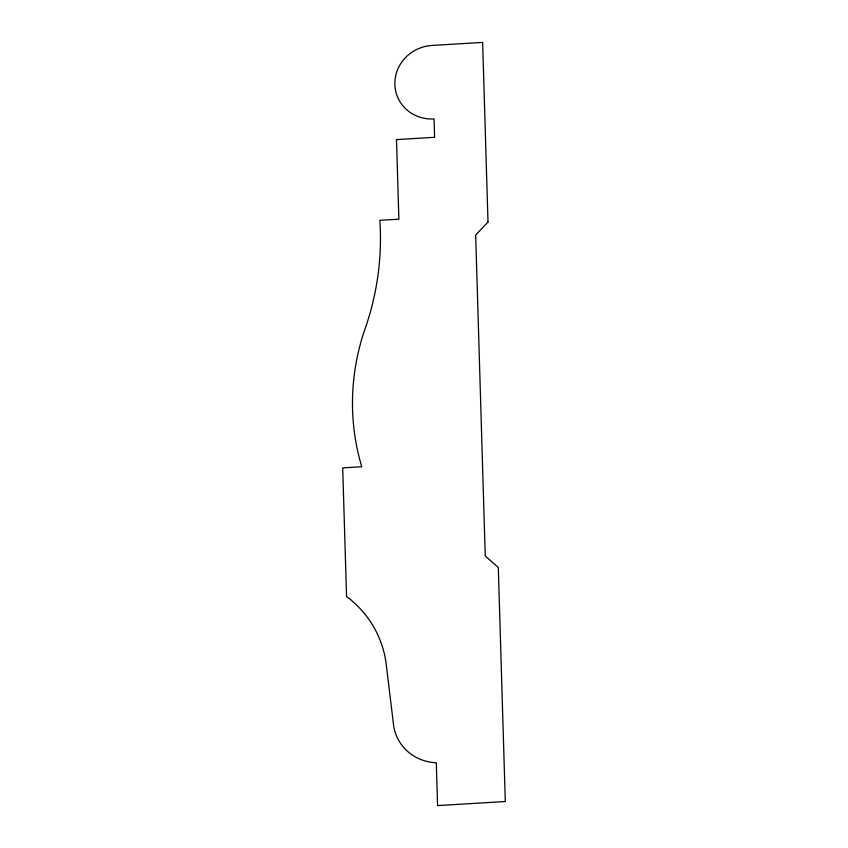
<?xml version="1.0" encoding="UTF-8"?>
<svg xmlns="http://www.w3.org/2000/svg" width="848" height="848" viewBox="0 0 848 848"><rect width="100%" height="100%" fill="white"/><g stroke="black" fill="none" stroke-linecap="round" stroke-linejoin="round"><path stroke-width="1.27" d="M488.003 222.028L475.675 235.044L485.247 556.002L498.306 567.482L505.291 801.508L437.579 805.6L436.296 762.744A46.852 44.637 -22.1 0 1 393.589 725.284L385.988 662.33A109.837 104.643 -22.1 0 0 346.546 596.451L342.709 467.895L361.757 466.739A241.765 230.317 -22.1 0 1 364.078 331.674A290.535 276.787 -22.1 0 0 379.84 220.332L398.878 219.187L396.504 139.602L434.6 137.291L434.049 118.932A38.361 36.538 -22.1 0 1 394.861 84.503A38.361 36.538 -22.1 0 1 431.855 45.474L482.639 42.4L488.003 222.028"/></g></svg>
